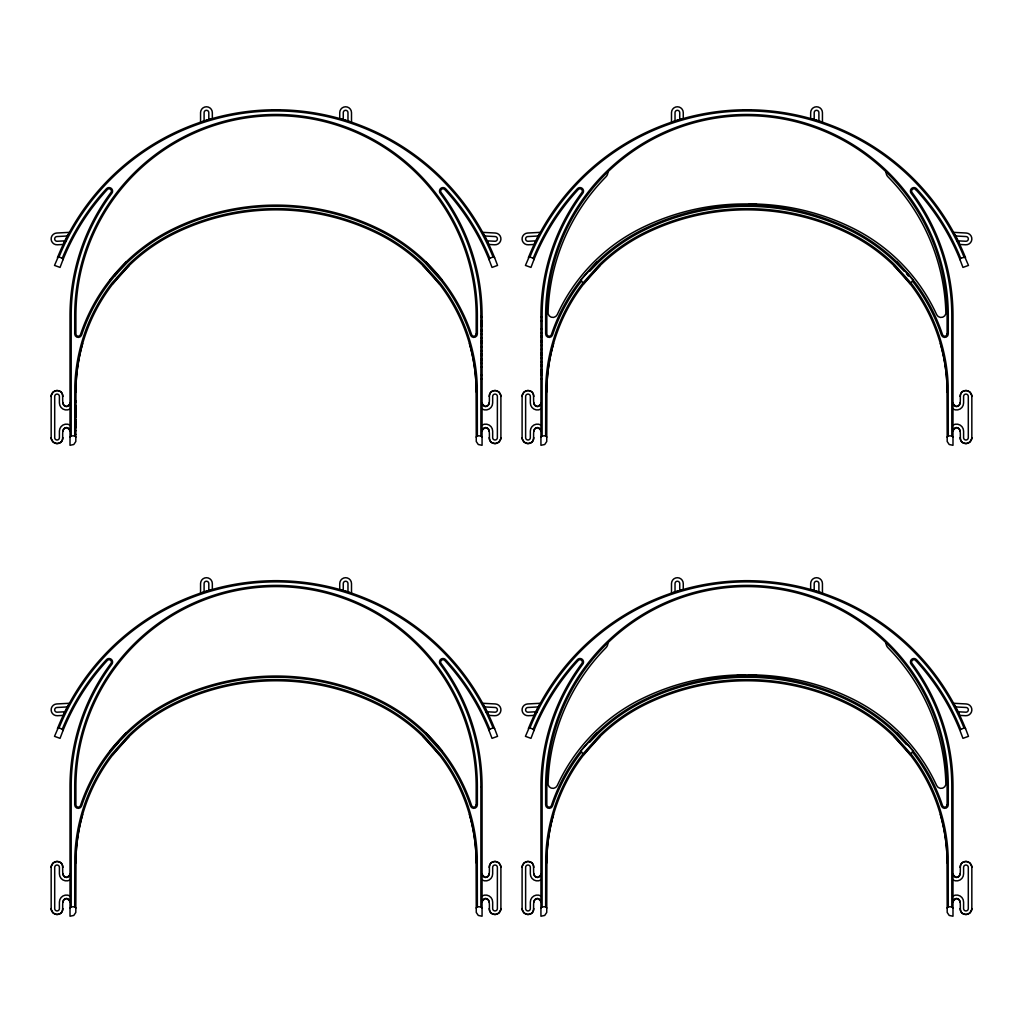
<?xml version="1.0" encoding="UTF-8"?>
<svg xmlns="http://www.w3.org/2000/svg" width="1023" height="1023" viewBox="0 0 1023 1023"><rect width="100%" height="100%" fill="white"/><g stroke="black" fill="none" stroke-linecap="round" stroke-linejoin="round"><path stroke-width="1.5" d="M57.953 257.489L54.513 265.417L60.05 267.412L62.978 259.714A229.574 229.574 0 0 1 107.338 189.524A2.353 2.353 0 0 1 110.574 189.306A2.353 2.353 0 0 1 110.944 192.529A206.032 206.032 0 0 0 70.012 315.8L70.012 445.299L73.797 444.506L75.804 441.514L75.996 385.824A185.01 180.572 0 0 1 82.646 343.562M57.953 728.414L54.513 736.343L60.05 738.337L62.978 730.639A229.574 229.574 0 0 1 107.338 660.449A2.353 2.353 0 0 1 110.574 660.231A2.353 2.353 0 0 1 110.944 663.454A206.032 206.032 0 0 0 70.012 786.725L70.012 916.224L73.797 915.432L75.804 912.439L75.996 856.763A185.01 180.572 0 0 1 82.646 814.487M528.878 257.489L525.438 265.417L530.975 267.412L533.904 259.714A229.574 229.574 0 0 1 578.264 189.524A2.353 2.353 0 0 1 581.499 189.306A2.353 2.353 0 0 1 581.882 192.529A206.032 206.032 0 0 0 540.937 315.8L540.937 445.299L544.722 444.506L546.73 441.514L546.921 385.824A185.01 180.572 0 0 1 553.571 343.562M528.878 728.414L525.438 736.343L530.975 738.337L533.904 730.639A229.574 229.574 0 0 1 578.264 660.449A2.353 2.353 0 0 1 581.499 660.231A2.353 2.353 0 0 1 581.882 663.454A206.032 206.032 0 0 0 540.937 786.725L540.937 916.224L544.722 915.432L546.73 912.439L546.921 856.763A185.01 180.572 0 0 1 553.571 814.487M886.059 172.196L886.123 171.327A6.547 6.547 0 0 0 888.028 176.864L888.156 177.005A201.314 201.314 0 0 1 945.815 311.35A4.885 4.885 0 0 1 936.659 314.649A180.138 180.138 0 0 0 924.268 292.015L920.674 286.645A180.138 180.138 0 0 0 852.926 228.244A233.116 233.116 0 0 0 749.322 203.948M886.123 642.252L886.059 643.122A6.547 6.547 0 0 0 888.028 647.789L888.156 647.93A201.314 201.314 0 0 1 945.815 782.275A4.885 4.885 0 0 1 936.659 785.574A180.138 180.138 0 0 0 924.268 762.941L920.674 757.57A180.138 180.138 0 0 0 852.926 699.169A233.116 233.116 0 0 0 749.322 674.873M62.94 431.169A3.529 3.529 0 0 1 66.469 427.64A3.529 3.529 0 0 1 70.012 431.169A2.545 1.803 -90 0 0 69.922 430.402L67.326 427.742A7.008 4.962 90 0 0 65.779 427.704C59.053 430.171 66.751 442.128 58.145 443.432A4.194 2.967 0 0 1 56.239 443.483L53.222 442.115L51.291 438.829A4.233 2.992 90 0 1 51.176 437.652L51.163 396.438A4.233 2.992 90 0 1 51.291 395.262L53.222 391.975L56.239 390.607A4.194 2.967 0 0 1 58.145 390.658C66.751 391.962 59.053 403.919 65.779 406.387A7.008 4.962 -90 0 0 67.326 406.348L69.858 403.944A2.596 1.829 -90 0 0 70.012 402.921A3.529 3.529 0 0 1 66.469 406.451A3.529 3.529 0 0 1 62.94 402.921M62.94 902.107A3.529 3.529 0 0 1 66.469 898.565A3.529 3.529 0 0 1 70.012 902.107A2.545 1.803 -90 0 0 69.922 901.327L67.326 898.68A7.008 4.962 90 0 0 65.779 898.642C59.053 901.097 66.751 913.053 58.145 914.357A4.194 2.967 0 0 1 56.239 914.409L53.222 913.04L51.291 909.754A4.233 2.992 90 0 1 51.176 908.577L51.163 867.363A4.233 2.992 90 0 1 51.291 866.2L53.222 862.9L56.239 861.545A4.194 2.967 0 0 1 58.145 861.583C66.751 862.888 59.053 874.844 65.779 877.312A7.008 4.962 -90 0 0 67.326 877.274L69.858 874.87A2.596 1.829 -90 0 0 70.012 873.847A3.529 3.529 0 0 1 66.469 877.376A3.529 3.529 0 0 1 62.94 873.847M489.135 402.921A3.529 3.529 0 0 1 485.605 406.451A3.529 3.529 0 0 1 482.063 402.921A2.558 1.803 -90 0 0 482.153 403.689L484.736 406.348A7.008 4.962 90 0 0 486.283 406.387C493.022 403.919 485.324 391.962 493.93 390.658A4.194 2.967 0 0 1 495.835 390.607L498.853 391.975L500.784 395.262A4.233 2.992 -90 0 1 500.899 396.438L500.899 437.652A4.233 2.992 90 0 1 500.784 438.829L498.853 442.115L495.835 443.483A4.194 2.967 0 0 1 493.93 443.432C485.324 442.128 493.022 430.171 486.283 427.704A7.008 4.962 -90 0 0 484.736 427.742L482.153 430.402A2.545 1.803 -90 0 0 482.063 431.169A3.529 3.529 0 0 1 485.605 427.64A3.529 3.529 0 0 1 489.135 431.169M489.135 873.847A3.529 3.529 0 0 1 485.605 877.376A3.529 3.529 0 0 1 482.063 873.847A2.558 1.803 -90 0 0 482.153 874.614L484.736 877.274A7.008 4.962 90 0 0 486.283 877.312C493.022 874.844 485.324 862.888 493.93 861.583A4.194 2.967 0 0 1 495.835 861.545L498.853 862.9L500.784 866.2A4.233 2.992 -90 0 1 500.899 867.363L500.899 908.577A4.233 2.992 90 0 1 500.784 909.754L498.853 913.04L495.835 914.409A4.194 2.967 0 0 1 493.93 914.357C485.324 913.053 493.022 901.097 486.283 898.642A7.008 4.962 -90 0 0 484.736 898.68L482.153 901.327A2.545 1.803 -90 0 0 482.063 902.107A3.529 3.529 0 0 1 485.605 898.565A3.529 3.529 0 0 1 489.135 902.107M533.865 431.169A3.529 3.529 0 0 1 537.395 427.64A3.529 3.529 0 0 1 540.937 431.169A2.545 1.803 -90 0 0 540.847 430.402L538.264 427.742A7.008 4.962 90 0 0 536.717 427.704C529.978 430.171 537.676 442.128 529.07 443.432A4.194 2.967 0 0 1 527.165 443.483L524.147 442.115L522.216 438.829A4.233 2.992 90 0 1 522.101 437.652L522.101 396.438A4.233 2.992 90 0 1 522.216 395.262L524.147 391.975L527.165 390.607A4.194 2.967 0 0 1 529.07 390.658C537.676 391.962 529.978 403.919 536.717 406.387A7.008 4.962 -90 0 0 538.264 406.348L540.783 403.944A2.596 1.829 -90 0 0 540.937 402.921A3.529 3.529 0 0 1 537.395 406.451A3.529 3.529 0 0 1 533.865 402.921M533.865 902.107A3.529 3.529 0 0 1 537.395 898.565A3.529 3.529 0 0 1 540.937 902.107A2.545 1.803 -90 0 0 540.847 901.327L538.264 898.68A7.008 4.962 90 0 0 536.717 898.642C529.978 901.097 537.676 913.053 529.07 914.357A4.194 2.967 0 0 1 527.165 914.409L524.147 913.04L522.216 909.754A4.233 2.992 90 0 1 522.101 908.577L522.101 867.363A4.233 2.992 90 0 1 522.216 866.2L524.147 862.9L527.165 861.545A4.194 2.967 0 0 1 529.07 861.583C537.676 862.888 529.978 874.844 536.717 877.312A7.008 4.962 -90 0 0 538.264 877.274L540.783 874.87A2.596 1.829 -90 0 0 540.937 873.847A3.529 3.529 0 0 1 537.395 877.376A3.529 3.529 0 0 1 533.865 873.847M960.06 402.921A3.529 3.529 0 0 1 956.531 406.451A3.529 3.529 0 0 1 952.988 402.921A2.558 1.803 -90 0 0 953.078 403.689L955.674 406.348A7.008 4.962 90 0 0 957.221 406.387C963.947 403.919 956.249 391.962 964.855 390.658A4.194 2.967 0 0 1 966.761 390.607L969.778 391.975L971.709 395.262A4.233 2.992 -90 0 1 971.837 396.438L971.837 437.652A4.233 2.992 90 0 1 971.709 438.829L969.778 442.115L966.761 443.483A4.194 2.967 0 0 1 964.855 443.432C956.249 442.128 963.947 430.171 957.221 427.704A7.008 4.962 -90 0 0 955.674 427.742L953.078 430.402A2.545 1.803 -90 0 0 953.001 431.169A3.529 3.529 0 0 1 956.531 427.64A3.529 3.529 0 0 1 960.06 431.169M960.06 873.847A3.529 3.529 0 0 1 956.531 877.376A3.529 3.529 0 0 1 952.988 873.847A2.558 1.803 -90 0 0 953.078 874.614L955.674 877.274A7.008 4.962 90 0 0 957.221 877.312C963.947 874.844 956.249 862.888 964.855 861.583A4.194 2.967 0 0 1 966.761 861.545L969.778 862.9L971.709 866.2A4.233 2.992 -90 0 1 971.837 867.363L971.837 908.577A4.233 2.992 90 0 1 971.709 909.754L969.778 913.04L966.761 914.409A4.194 2.967 0 0 1 964.855 914.357C956.249 913.053 963.947 901.097 957.221 898.642A7.008 4.962 -90 0 0 955.674 898.68L953.078 901.327A2.545 1.803 -90 0 0 953.001 902.107A3.529 3.529 0 0 1 956.531 898.565A3.529 3.529 0 0 1 960.06 902.107M493.086 257.016L489.761 258.218L489.096 259.714L492.025 267.412L497.562 265.417L494.633 257.719L493.086 257.016A234.28 234.28 0 0 0 58.989 257.016L58.477 257.246M493.086 727.954L489.761 729.143L489.096 730.639L492.025 738.337L497.562 736.343L494.633 728.645L493.086 727.954A234.28 234.28 0 0 0 58.989 727.954L57.441 728.645A235.456 235.456 0 0 1 494.621 728.645M964.523 257.246L960.687 258.218L960.022 259.714L962.95 267.412L968.487 265.417L965.047 257.489M960.469 729.642L964.011 727.954L965.559 728.645L968.487 736.343L962.95 738.337L960.022 730.639A229.574 229.574 0 0 0 915.662 660.449M64.973 711.778L63.221 715.397L57.339 715.716A5.882 5.882 0 0 1 51.15 710.141A5.882 5.882 0 0 1 56.713 703.952L69.385 703.287L67.441 706.931A235.392 235.392 0 0 0 64.973 711.778L57.147 712.187A2.353 2.353 0 0 1 54.679 709.962A2.353 2.353 0 0 1 56.904 707.481L67.441 706.931M535.899 240.84L534.147 244.471L528.264 244.791A5.882 5.882 0 0 1 522.075 239.216A5.882 5.882 0 0 1 527.651 233.027L540.31 232.362L538.367 235.993A235.392 235.392 0 0 0 535.899 240.84L528.085 241.262A2.353 2.353 0 0 1 525.605 239.037A2.353 2.353 0 0 1 527.83 236.556L538.367 235.993M67.441 235.993L69.385 232.362L56.713 233.027A5.882 5.882 0 0 0 51.15 239.216A5.882 5.882 0 0 0 57.339 244.791L63.221 244.471L64.973 240.84A235.392 235.392 0 0 1 67.441 235.993L56.904 236.556A2.353 2.353 0 0 0 54.679 239.037A2.353 2.353 0 0 0 57.147 241.262L66.329 240.776M538.367 706.931L540.31 703.287L527.651 703.952A5.882 5.882 0 0 0 522.075 710.141A5.882 5.882 0 0 0 528.264 715.716L534.147 715.397L535.899 711.778A235.392 235.392 0 0 1 538.367 706.931L527.83 707.481A2.353 2.353 0 0 0 525.605 709.962A2.353 2.353 0 0 0 528.085 712.187L537.254 711.701M947.106 437.064L948.283 435.888L948.18 385.786A186.122 181.723 0 0 0 941.48 343.242A177.772 177.772 0 0 0 911.033 283.064L912.311 280.877A180.125 180.125 0 0 1 941.403 335.007A3.529 3.529 0 0 0 948.283 333.894L948.283 315.8A201.326 201.326 0 0 0 746.969 114.474A201.326 201.326 0 0 0 545.643 315.8L545.643 333.894A3.529 3.529 0 0 0 552.522 335.007A180.125 180.125 0 0 1 581.614 280.877L582.893 283.064A177.772 177.772 0 0 0 552.446 343.242A186.122 181.723 0 0 0 545.745 385.786L545.643 435.888L546.819 437.064M947.106 907.989L948.283 906.813L948.18 856.711A186.122 181.723 0 0 0 941.48 814.167A177.772 177.772 0 0 0 911.033 754.002L912.311 751.803A180.125 180.125 0 0 1 941.403 805.945A3.529 3.529 0 0 0 948.283 804.82L948.283 786.725A201.326 201.326 0 0 0 746.969 585.399A201.326 201.326 0 0 0 545.643 786.725L545.643 804.82A3.529 3.529 0 0 0 552.522 805.945A180.125 180.125 0 0 1 581.614 751.803L582.893 754.002A177.772 177.772 0 0 0 552.446 814.167A186.122 181.723 0 0 0 545.745 856.711L545.643 906.813L546.819 907.989M112.888 283.793L129.192 265.52M112.888 754.718L129.192 736.445M582.893 283.064L599.299 264.676A177.772 177.772 0 0 1 644.4 232.707A230.75 230.75 0 0 1 849.525 232.707A177.772 177.772 0 0 1 894.626 264.676L911.033 283.064M583.826 283.793L600.13 265.52M582.893 754.002L599.299 735.601A177.772 177.772 0 0 1 644.4 703.632A230.75 230.75 0 0 1 849.525 703.632A177.772 177.772 0 0 1 894.626 735.601L911.033 754.002M583.826 754.718L600.13 736.445M109.768 280.149L126.392 261.683M114.576 276.082L110.689 280.877A180.125 180.125 0 0 0 81.597 335.007A3.529 3.529 0 0 1 74.717 333.894L74.717 315.8A201.326 201.326 0 0 1 276.031 114.474A201.326 201.326 0 0 1 477.357 315.8L477.357 333.894A3.529 3.529 0 0 1 470.478 335.007A180.125 180.125 0 0 0 441.386 280.877L424.865 262.527A180.125 180.125 0 0 0 379.635 230.597A233.103 233.103 0 0 0 172.427 230.597A180.125 180.125 0 0 0 127.21 262.527L114.576 276.082A180.125 180.125 0 0 1 116.584 273.729M109.768 751.074L126.392 732.609M580.693 280.149L597.317 261.683M580.693 751.074L597.317 732.609M118.63 742.34L110.689 751.803A180.125 180.125 0 0 0 81.597 805.945A3.529 3.529 0 0 1 74.717 804.82L74.717 786.725A201.326 201.326 0 0 1 276.031 585.399A201.326 201.326 0 0 1 477.357 786.725L477.357 804.82A3.529 3.529 0 0 1 470.478 805.945A180.125 180.125 0 0 0 441.386 751.803L424.865 733.453A180.125 180.125 0 0 0 379.635 701.522A233.103 233.103 0 0 0 172.427 701.522A180.125 180.125 0 0 0 127.21 733.453L118.63 742.34A180.125 180.125 0 0 0 116.584 744.654M589.555 271.415L598.135 262.527A180.125 180.125 0 0 1 643.365 230.597A233.103 233.103 0 0 1 850.573 230.597A180.125 180.125 0 0 1 895.79 262.527L904.37 271.415M589.555 742.34L598.135 733.453A180.125 180.125 0 0 1 643.365 701.522A233.103 233.103 0 0 1 850.573 701.522A180.125 180.125 0 0 1 895.79 733.453L904.37 742.34A180.125 180.125 0 0 1 906.416 744.654M70.012 437.064L71.188 435.888L71.188 315.8A204.856 204.856 0 0 1 111.891 193.232A3.529 3.529 0 0 0 111.315 188.398A3.529 3.529 0 0 0 106.469 188.718A230.75 230.75 0 0 0 62.313 258.218L62.978 259.714M476.181 437.064L477.357 435.888L477.255 385.786A186.122 181.723 0 0 0 470.554 343.242A177.772 177.772 0 0 0 440.107 283.064L423.701 264.676A177.772 177.772 0 0 0 378.6 232.707A230.75 230.75 0 0 0 173.475 232.707A177.772 177.772 0 0 0 128.374 264.676L111.967 283.064A177.772 177.772 0 0 0 81.52 343.242A186.122 181.723 0 0 0 74.82 385.786L74.717 435.888L75.894 437.064M70.012 907.989L71.188 906.813L71.188 786.725A204.856 204.856 0 0 1 111.891 664.157A3.529 3.529 0 0 0 111.315 659.324A3.529 3.529 0 0 0 106.469 659.656A230.75 230.75 0 0 0 62.313 729.143L62.978 730.639M540.937 437.064L542.113 435.888L542.113 315.8A204.856 204.856 0 0 1 582.816 193.232A3.529 3.529 0 0 0 582.253 188.398A3.529 3.529 0 0 0 577.394 188.718A230.75 230.75 0 0 0 533.239 258.218L533.904 259.714M476.181 907.989L477.357 906.813L477.255 856.711A186.122 181.723 0 0 0 470.554 814.167A177.772 177.772 0 0 0 440.107 754.002L423.701 735.601A177.772 177.772 0 0 0 378.6 703.632A230.75 230.75 0 0 0 173.475 703.632A177.772 177.772 0 0 0 128.374 735.601L111.967 754.002A177.772 177.772 0 0 0 81.52 814.167A186.122 181.723 0 0 0 74.82 856.711L74.717 906.813L75.894 907.989M540.937 907.989L542.113 906.813L542.113 786.725A204.856 204.856 0 0 1 582.816 664.157A3.529 3.529 0 0 0 582.253 659.324A3.529 3.529 0 0 0 577.394 659.656A230.75 230.75 0 0 0 533.239 729.143L533.904 730.639M64.385 242.055L65.677 241.198M535.31 712.98L536.602 712.123M529.914 257.016L528.367 257.719A235.456 235.456 0 0 1 965.546 257.719L964.011 257.016A234.28 234.28 0 0 0 529.914 257.016L533.239 258.218M964.011 727.954A234.28 234.28 0 0 0 529.914 727.954L528.367 728.645A235.456 235.456 0 0 1 965.546 728.645L965.047 728.414M204.101 121.021L200.559 122.185L200.559 112.658A5.882 5.882 0 0 1 206.454 106.776A5.882 5.882 0 0 1 212.336 112.658L212.336 118.54L204.101 121.021L204.101 112.658A2.353 2.353 0 0 1 206.454 110.305A2.353 2.353 0 0 1 208.807 112.658L208.807 119.563M675.027 121.021L671.497 122.185L671.497 112.658A5.882 5.882 0 0 1 677.379 106.776A5.882 5.882 0 0 1 683.262 112.658L683.262 118.54L675.027 121.021L675.027 112.658A2.353 2.353 0 0 1 677.379 110.305A2.353 2.353 0 0 1 679.732 112.658L679.732 119.563M204.101 591.946L200.559 593.11L200.559 583.583A5.882 5.882 0 0 1 206.454 577.701A5.882 5.882 0 0 1 212.336 583.583L212.336 589.478L204.101 591.946L204.101 583.583A2.353 2.353 0 0 1 206.454 581.23A2.353 2.353 0 0 1 208.807 583.583L208.807 590.488M675.027 591.946L671.497 593.11L671.497 583.583A5.882 5.882 0 0 1 677.379 577.701A5.882 5.882 0 0 1 683.262 583.583L683.262 589.478L675.027 591.946L675.027 583.583A2.353 2.353 0 0 1 677.379 581.23A2.353 2.353 0 0 1 679.732 583.583L679.732 590.488M272.399 109.793L279.675 109.793M750.601 109.793L743.325 109.793M480.887 317.117L482.063 317.117M540.937 317.117L542.113 317.117M540.937 320.762L542.113 320.762M480.887 320.928L482.063 320.928M480.887 321.542L482.063 321.516M480.887 322.271L482.063 322.271M480.887 323.562L482.063 323.562M480.887 324.854L482.063 324.854M480.887 325.506L482.063 325.506M480.887 325.646L482.063 325.646M480.887 326.222L482.063 326.222M540.937 329.061L542.113 329.061M480.887 329.93L482.063 329.93M480.887 330.966L482.063 330.966M540.937 332.705L542.113 332.705M480.887 334.393L482.063 334.393M540.937 335.659L542.113 335.659M540.937 336.529L542.113 336.529M540.937 336.836L542.113 336.836M480.887 337.807L482.063 337.807M540.937 340.633L542.113 340.633M480.887 341.26L482.063 341.26M540.937 341.81L542.113 341.81M480.887 343.037L482.063 343.037M540.937 345.442L542.113 345.442M480.887 346.669L482.063 346.669M540.937 349.457L542.113 349.457M480.887 350.684L482.063 350.684M540.937 353.088L542.113 353.088M480.887 354.316L482.063 354.316M540.937 354.866L542.113 354.866M480.887 355.493L482.063 355.493M540.937 358.331L542.113 358.331M480.887 359.29L482.063 359.29M480.887 359.61L482.063 359.61M480.887 360.467L482.063 360.467M540.937 361.733L542.113 361.733M480.887 363.421L482.063 363.421M540.937 365.16L542.113 365.16M540.937 366.196L542.113 366.196M480.887 367.078L482.063 367.078M540.937 369.917L542.113 369.917M540.937 370.492L542.113 370.492M540.937 370.62L542.113 370.62M540.937 371.272L542.113 371.272M540.937 372.564L542.113 372.564M540.937 373.868L542.113 373.868M540.937 374.623L542.113 374.597M480.887 375.364L482.063 375.364M540.937 375.211L542.113 375.211M480.887 379.022L482.063 379.022M540.937 379.022L542.113 379.022M74.717 400.671L75.894 400.671M74.717 402.039L75.894 402.039M74.717 405.504L75.894 405.504M74.717 405.683L75.894 405.683M74.717 406.221L75.894 406.221M74.717 407.742L75.894 407.742M74.717 408.778L75.894 408.778M74.717 409.481L75.894 409.302M74.717 409.967L75.894 409.967M74.717 410.683L75.894 410.735M74.717 410.888L75.894 410.888M74.717 411.425L75.894 411.425M74.717 411.962L75.894 411.962M74.717 412.154L75.894 412.154M74.717 412.883L75.894 412.883M75.894 413.816L74.717 413.944L75.894 414.072M74.717 415.095L75.894 415.095M74.717 416.566L75.894 416.566M74.717 417.282L75.894 417.282M74.717 419.545L75.894 419.545M74.717 421.003L75.894 421.003M74.717 421.898L75.894 421.898M74.717 422.819L75.894 422.819M74.717 423.266L75.894 423.266M74.717 424.622L75.894 424.622M74.717 426.016L75.894 426.016M74.717 426.617L75.894 426.617M74.717 426.923L75.894 426.923M74.717 427.333L75.894 427.333M74.717 427.78L75.894 427.78M74.717 430.747L75.894 430.747M74.717 434.391L75.894 434.391M71.188 435.888L74.717 435.888M477.357 435.888L480.887 435.888L482.063 437.064M542.113 435.888L545.643 435.888M948.283 435.888L951.812 435.888L952.988 437.064M272.399 580.719L279.675 580.719M750.601 580.719L743.325 580.719M71.188 906.813L74.717 906.813M477.357 906.813L480.887 906.813L482.063 907.989M542.113 906.813L545.643 906.813M948.283 906.813L951.812 906.813L952.988 907.989M955.559 235.993A235.392 235.392 0 0 1 958.027 240.84L959.779 244.471L965.661 244.791A5.882 5.882 0 0 0 971.85 239.216A5.882 5.882 0 0 0 966.287 233.027L953.615 232.362L955.559 235.993L966.096 236.556A2.353 2.353 0 0 1 968.321 239.037A2.353 2.353 0 0 1 965.853 241.262L956.671 240.776M484.633 235.993L495.17 236.556A2.353 2.353 0 0 1 497.395 239.037A2.353 2.353 0 0 1 494.915 241.262L487.101 240.84A235.392 235.392 0 0 0 484.633 235.993L482.69 232.362L495.349 233.027A5.882 5.882 0 0 1 500.925 239.216A5.882 5.882 0 0 1 494.736 244.791L488.853 244.471L487.101 240.84M955.559 706.931L966.096 707.481A2.353 2.353 0 0 1 968.321 709.962A2.353 2.353 0 0 1 965.853 712.187L958.027 711.778A235.392 235.392 0 0 0 955.559 706.931L953.615 703.287L966.287 703.952A5.882 5.882 0 0 1 971.85 710.141A5.882 5.882 0 0 1 965.661 715.716L959.779 715.397L958.027 711.778M484.633 706.931A235.392 235.392 0 0 1 487.101 711.778L488.853 715.397L494.736 715.716A5.882 5.882 0 0 0 500.925 710.141A5.882 5.882 0 0 0 495.349 703.952L482.69 703.287L484.633 706.931L495.17 707.481A2.353 2.353 0 0 1 497.395 709.962A2.353 2.353 0 0 1 494.915 712.187L485.746 711.701M814.193 119.563L810.664 118.54L810.664 112.658A5.882 5.882 0 0 1 816.546 106.776A5.882 5.882 0 0 1 822.441 112.658L822.441 122.185L814.193 119.563L814.193 112.658A2.353 2.353 0 0 1 816.546 110.305A2.353 2.353 0 0 1 818.899 112.658L818.899 121.021M343.268 119.563L339.738 118.54L339.738 112.658A5.882 5.882 0 0 1 345.621 106.776A5.882 5.882 0 0 1 351.503 112.658L351.503 122.185L343.268 119.563L343.268 112.658A2.353 2.353 0 0 1 345.621 110.305A2.353 2.353 0 0 1 347.973 112.658L347.973 121.021M814.193 590.488L810.664 589.478L810.664 583.583A5.882 5.882 0 0 1 816.546 577.701A5.882 5.882 0 0 1 822.441 583.583L822.441 593.11L814.193 590.488L814.193 583.583A2.353 2.353 0 0 1 816.546 581.23A2.353 2.353 0 0 1 818.899 583.583L818.899 591.946M343.268 590.488L339.738 589.478L339.738 583.583A5.882 5.882 0 0 1 345.621 577.701A5.882 5.882 0 0 1 351.503 583.583L351.503 593.11L343.268 590.488L343.268 583.583A2.353 2.353 0 0 1 345.621 581.23A2.353 2.353 0 0 1 347.973 583.583L347.973 591.946M62.313 258.218L58.989 257.016L57.441 257.719A235.456 235.456 0 0 1 494.621 257.719M529.914 727.954L533.239 729.143M58.989 727.954L62.313 729.143M957.323 241.198L958.615 242.055M486.398 712.123L487.69 712.98M896.608 261.683L913.232 280.149M896.608 732.609L913.232 751.074M425.683 261.683L442.307 280.149M425.683 732.609L442.307 751.074M893.808 265.52L910.112 283.793M893.808 736.445L910.112 754.718M422.87 265.52L439.174 283.793M422.87 736.445L439.174 754.718M607.803 171.327L607.867 172.196A6.547 6.547 0 0 1 605.91 176.864L605.769 177.005A201.314 201.314 0 0 0 548.111 311.35A4.885 4.885 0 0 0 557.266 314.649A180.125 180.125 0 0 1 569.658 292.003L573.251 286.645A180.125 180.125 0 0 1 640.999 228.244A233.116 233.116 0 0 1 737.455 204.063A386.464 386.464 0 0 1 756.47 204.063M607.803 642.252L607.867 643.122A6.547 6.547 0 0 1 605.897 647.789L605.769 647.93A201.314 201.314 0 0 0 548.111 782.275A4.885 4.885 0 0 0 557.266 785.574A180.125 180.125 0 0 1 569.658 762.941L573.251 757.57A180.125 180.125 0 0 1 640.999 699.169A233.116 233.116 0 0 1 744.603 674.873M915.662 189.524A2.353 2.353 0 0 0 912.426 189.306A2.353 2.353 0 0 0 912.056 192.529A206.032 206.032 0 0 1 952.988 315.8L952.988 445.299L949.203 444.506L947.196 441.514L947.004 385.824A185.01 180.572 0 0 0 940.354 343.562M915.662 660.449A2.353 2.353 0 0 0 912.426 660.231A2.353 2.353 0 0 0 912.056 663.454A206.032 206.032 0 0 1 952.988 786.725L952.988 916.224L949.203 915.432L947.196 912.439L947.004 856.763A185.01 180.572 0 0 0 940.354 814.487M489.084 259.714A229.574 229.574 0 0 0 444.736 189.524A2.353 2.353 0 0 0 441.501 189.306A2.353 2.353 0 0 0 441.118 192.529A206.032 206.032 0 0 1 482.063 315.8L482.063 445.299L478.278 444.506L476.27 441.514L476.079 385.824A185.01 180.572 0 0 0 469.429 343.562M489.084 730.639A229.574 229.574 0 0 0 444.736 660.449A2.353 2.353 0 0 0 441.501 660.231A2.353 2.353 0 0 0 441.118 663.454A206.032 206.032 0 0 1 482.063 786.725L482.063 916.224L478.278 915.432L476.27 912.439L476.079 856.763A185.01 180.572 0 0 0 469.429 814.487M951.812 435.888L951.812 315.8A204.856 204.856 0 0 0 911.109 193.232A3.529 3.529 0 0 1 911.685 188.398A3.529 3.529 0 0 1 916.531 188.718A230.75 230.75 0 0 1 960.687 258.218M951.812 906.813L951.812 786.725A204.856 204.856 0 0 0 911.109 664.157A3.529 3.529 0 0 1 911.685 659.324A3.529 3.529 0 0 1 916.531 659.656A230.75 230.75 0 0 1 960.687 729.143M480.887 315.8L480.887 435.888M480.887 786.725L480.887 906.813M546.819 391.95A176.595 176.595 0 0 1 644.925 233.756A229.574 229.574 0 0 1 849 233.756A176.595 176.595 0 0 1 947.106 391.95M533.865 437.652A5.882 5.882 0 0 1 527.983 443.534A5.882 5.882 0 0 1 522.101 437.652M522.101 396.438A5.882 5.882 0 0 1 527.983 390.556A5.882 5.882 0 0 1 533.865 396.438M540.937 425.056A7.059 7.059 0 0 0 530.336 431.169L530.336 437.652A2.353 2.353 0 0 1 527.983 440.005A2.353 2.353 0 0 1 525.63 437.652L525.63 396.438A2.353 2.353 0 0 1 527.983 394.085A2.353 2.353 0 0 1 530.336 396.438L530.336 402.921A7.059 7.059 0 0 0 540.937 409.034M915.662 189.524A229.574 229.574 0 0 1 960.022 259.714M906.416 273.729A180.125 180.125 0 0 1 908.424 276.082M952.988 409.034A7.059 7.059 0 0 0 963.589 402.921L963.589 396.438A2.353 2.353 0 0 1 965.942 394.085A2.353 2.353 0 0 1 968.295 396.438L968.295 437.652A2.353 2.353 0 0 1 965.942 440.005A2.353 2.353 0 0 1 963.589 437.652L963.589 431.169A7.059 7.059 0 0 0 952.988 425.056M960.06 396.438A5.882 5.882 0 0 1 965.942 390.556A5.882 5.882 0 0 1 971.837 396.438M971.837 437.652A5.882 5.882 0 0 1 965.942 443.534A5.882 5.882 0 0 1 960.06 437.652M75.894 862.888A176.595 176.595 0 0 1 174 704.681A229.574 229.574 0 0 1 378.075 704.681A176.595 176.595 0 0 1 476.181 862.888M62.94 908.577A5.882 5.882 0 0 1 57.058 914.46A5.882 5.882 0 0 1 51.163 908.577M51.163 867.363A5.882 5.882 0 0 1 57.058 861.481A5.882 5.882 0 0 1 62.94 867.363M70.012 895.982A7.059 7.059 0 0 0 59.411 902.107L59.411 908.577A2.353 2.353 0 0 1 57.058 910.93A2.353 2.353 0 0 1 54.705 908.577L54.705 867.363A2.353 2.353 0 0 1 57.058 865.01A2.353 2.353 0 0 1 59.411 867.363L59.411 873.847A7.059 7.059 0 0 0 70.012 879.959M489.761 729.143A230.75 230.75 0 0 0 445.606 659.656A3.529 3.529 0 0 0 440.747 659.324A3.529 3.529 0 0 0 440.184 664.157A204.856 204.856 0 0 1 480.887 786.725M482.063 879.959A7.059 7.059 0 0 0 492.664 873.847L492.664 867.363A2.353 2.353 0 0 1 495.017 865.01A2.353 2.353 0 0 1 497.37 867.363L497.37 908.577A2.353 2.353 0 0 1 495.017 910.93A2.353 2.353 0 0 1 492.664 908.577L492.664 902.107A7.059 7.059 0 0 0 482.063 895.982M489.135 867.363A5.882 5.882 0 0 1 495.017 861.481A5.882 5.882 0 0 1 500.899 867.363M500.899 908.577A5.882 5.882 0 0 1 495.017 914.46A5.882 5.882 0 0 1 489.135 908.577M546.819 862.888A176.595 176.595 0 0 1 644.925 704.681A229.574 229.574 0 0 1 849 704.681A176.595 176.595 0 0 1 947.106 862.888M533.865 908.577A5.882 5.882 0 0 1 527.983 914.46A5.882 5.882 0 0 1 522.101 908.577M522.101 867.363A5.882 5.882 0 0 1 527.983 861.481A5.882 5.882 0 0 1 533.865 867.363M540.937 895.982A7.059 7.059 0 0 0 530.336 902.107L530.336 908.577A2.353 2.353 0 0 1 527.983 910.93A2.353 2.353 0 0 1 525.63 908.577L525.63 867.363A2.353 2.353 0 0 1 527.983 865.01A2.353 2.353 0 0 1 530.336 867.363L530.336 873.847A7.059 7.059 0 0 0 540.937 879.959M737.455 674.988A386.464 386.464 0 0 1 756.47 674.988M952.988 879.959A7.059 7.059 0 0 0 963.589 873.847L963.589 867.363A2.353 2.353 0 0 1 965.942 865.01A2.353 2.353 0 0 1 968.295 867.363L968.295 908.577A2.353 2.353 0 0 1 965.942 910.93A2.353 2.353 0 0 1 963.589 908.577L963.589 902.107A7.059 7.059 0 0 0 952.988 895.982M960.06 867.363A5.882 5.882 0 0 1 965.942 861.481A5.882 5.882 0 0 1 971.837 867.363M971.837 908.577A5.882 5.882 0 0 1 965.942 914.46A5.882 5.882 0 0 1 960.06 908.577M480.887 315.8A204.856 204.856 0 0 0 440.184 193.232A3.529 3.529 0 0 1 440.747 188.398A3.529 3.529 0 0 1 445.606 188.718A230.75 230.75 0 0 1 489.761 258.218M75.894 391.95A176.595 176.595 0 0 1 174 233.756A229.574 229.574 0 0 1 378.075 233.756A176.595 176.595 0 0 1 476.181 391.95M62.94 437.652A5.882 5.882 0 0 1 57.058 443.534A5.882 5.882 0 0 1 51.163 437.652M51.163 396.438A5.882 5.882 0 0 1 57.058 390.556A5.882 5.882 0 0 1 62.94 396.438M70.012 425.056A7.059 7.059 0 0 0 59.411 431.169L59.411 437.652A2.353 2.353 0 0 1 57.058 440.005A2.353 2.353 0 0 1 54.705 437.652L54.705 396.438A2.353 2.353 0 0 1 57.058 394.085A2.353 2.353 0 0 1 59.411 396.438L59.411 402.921A7.059 7.059 0 0 0 70.012 409.034M482.063 409.034A7.059 7.059 0 0 0 492.664 402.921L492.664 396.438A2.353 2.353 0 0 1 495.017 394.085A2.353 2.353 0 0 1 497.37 396.438L497.37 437.652A2.353 2.353 0 0 1 495.017 440.005A2.353 2.353 0 0 1 492.664 437.652L492.664 431.169A7.059 7.059 0 0 0 482.063 425.056M489.135 396.438A5.882 5.882 0 0 1 495.017 390.556A5.882 5.882 0 0 1 500.899 396.438M500.899 437.652A5.882 5.882 0 0 1 495.017 443.534A5.882 5.882 0 0 1 489.135 437.652M947.106 333.894L947.106 315.8A200.15 200.15 0 0 0 746.969 115.65A200.15 200.15 0 0 0 546.819 315.8L546.819 333.894A2.353 2.353 0 0 0 551.41 334.636A181.301 181.301 0 0 1 642.84 229.536A234.28 234.28 0 0 1 851.085 229.536A181.301 181.301 0 0 1 942.515 334.636A2.353 2.353 0 0 0 947.106 333.894M947.106 804.82L947.106 786.725A200.15 200.15 0 0 0 746.969 586.575A200.15 200.15 0 0 0 546.819 786.725L546.819 804.82A2.353 2.353 0 0 0 551.41 805.561A181.301 181.301 0 0 1 642.84 700.461A234.28 234.28 0 0 1 851.085 700.461A181.301 181.301 0 0 1 942.515 805.561A2.353 2.353 0 0 0 947.106 804.82M476.181 333.894L476.181 315.8A200.15 200.15 0 0 0 276.031 115.65A200.15 200.15 0 0 0 75.894 315.8L75.894 333.894A2.353 2.353 0 0 0 80.485 334.636A181.301 181.301 0 0 1 171.902 229.536A234.28 234.28 0 0 1 380.16 229.536A181.301 181.301 0 0 1 471.59 334.636A2.353 2.353 0 0 0 476.181 333.894M476.181 804.82L476.181 786.725A200.15 200.15 0 0 0 276.031 586.575A200.15 200.15 0 0 0 75.894 786.725L75.894 804.82A2.353 2.353 0 0 0 80.485 805.561A181.301 181.301 0 0 1 171.902 700.461A234.28 234.28 0 0 1 380.16 700.461A181.301 181.301 0 0 1 471.59 805.561A2.353 2.353 0 0 0 476.181 804.82"/></g></svg>
